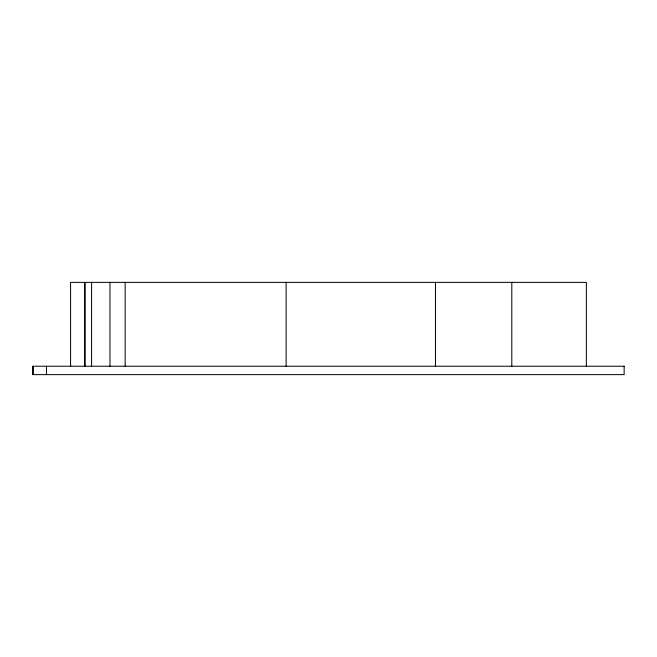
<?xml version="1.0" encoding="UTF-8"?>
<svg xmlns="http://www.w3.org/2000/svg" width="657" height="657" viewBox="0 0 657 657"><rect width="100%" height="100%" fill="white"/><g stroke="black" fill="none" stroke-linecap="round" stroke-linejoin="round"><path stroke-width="0.99" d="M70.586 366.236L70.586 282.379L586.364 282.379L586.348 366.236M511.811 282.379L511.811 366.236M435.46 282.379L435.46 366.236M286.132 282.379L286.132 366.236M125.175 282.379L125.175 366.236M109.974 282.379L109.974 366.236M91.586 282.379L91.586 366.236M85.18 282.379L85.18 366.236M84.531 282.379L84.531 366.236M46.483 366.236L46.483 374.621M33.08 366.236L33.08 374.621M624.142 366.236L32.85 366.236L32.85 374.621L624.142 374.621L624.142 366.236"/></g></svg>
